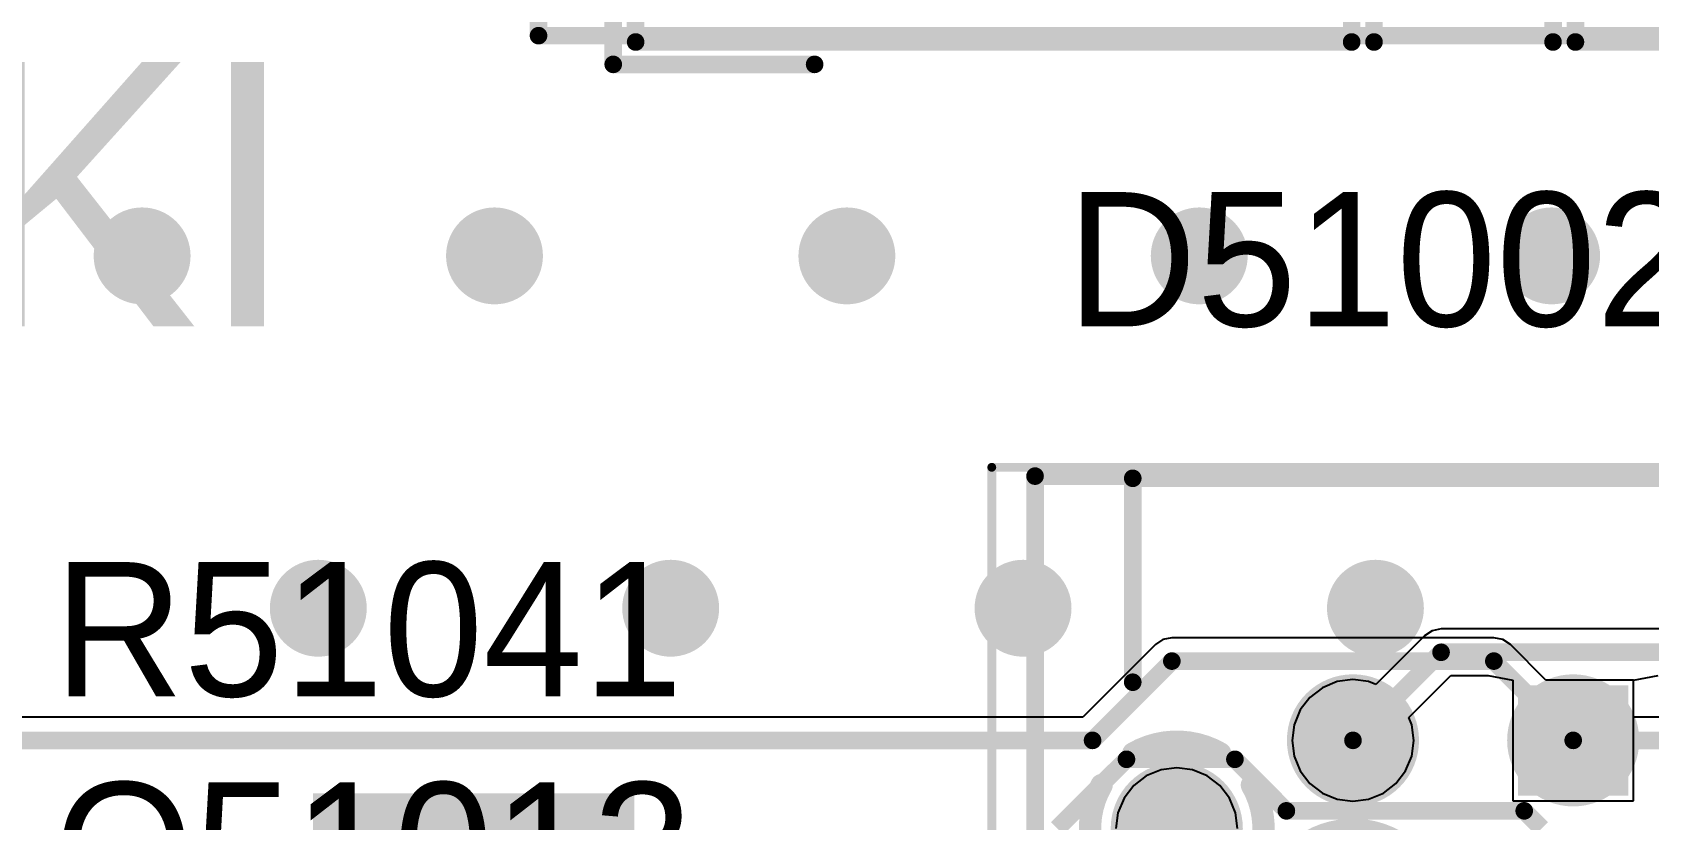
# Model space of a CAD drawing. Header units: millimetres. Extents: x 372 to 687, y 380 to 482.
# Drawn here: x 414.75 to 433.1, y 457.6 to 466.54 of the extents above; entities that cross this region are included whole.
import ezdxf

# ---------------------------------------------------------------- set-up
doc = ezdxf.new("R2010")
doc.units = ezdxf.units.MM
for name, color, linetype in [('BottomLayer', 5, 'Continuous'), ('BottomOverlay', 54, 'Continuous'), ('BottomSolder', 6, 'Continuous'), ('InternalPlane1', 76, 'Continuous'), ('InternalPlane2', 16, 'Continuous'), ('Mechanical13', 56, 'Continuous'), ('Mechanical15', 56, 'Continuous'), ('MultiLayer', 9, 'Continuous'), ('PadHoleLayer', 156, 'Continuous'), ('TopLayer', 1, 'Continuous'), ('TopOverlay', 2, 'Continuous'), ('TopSolder', 216, 'Continuous'), ('ViaHoleLayer', 16, 'Continuous')]:
    doc.layers.add(name, color=color, linetype=linetype)

# ---------------------------------------------------------------- blocks, each defined once
blk = doc.blocks.new('PCI_E_______36P_324')
at = {"layer": 'BottomLayer', "const_width": 0.525}
for points in [[(-9.762, -1.255, 1), (-9.237, -1.255, 1)], [(-8.762, -3.255, 1), (-8.237, -3.255, 1)]]:
    blk.add_lwpolyline(points, format="xyb", close=True, dxfattribs=at)
at = {"layer": 'BottomLayer'}
blk.add_solid([(-10.025, 0.72), (-8.975, 0.72), (-10.025, 1.77), (-8.975, 1.77)], dxfattribs=at)
at = {"layer": 'BottomSolder', "const_width": 0.627}
for points in [[(-9.813, -1.255, 1), (-9.186, -1.255, 1)], [(-8.813, -3.255, 1), (-8.186, -3.255, 1)]]:
    blk.add_lwpolyline(points, format="xyb", close=True, dxfattribs=at)
at = {"layer": 'BottomSolder'}
blk.add_solid([(-10.126, 0.618), (-8.873, 0.618), (-10.126, 1.871), (-8.873, 1.871)], dxfattribs=at)
at = {"layer": 'InternalPlane1', "const_width": 0.75}
for points in [[(-9.875, 1.245, 1), (-9.125, 1.245, 1)], [(-9.875, -1.255, 1), (-9.125, -1.255, 1)], [(-8.875, -3.255, 1), (-8.125, -3.255, 1)]]:
    blk.add_lwpolyline(points, format="xyb", close=True, dxfattribs=at)
at = {"layer": 'InternalPlane2'}
for points, const_width in [([(-9.875, 1.245, 1), (-9.125, 1.245, 1)], 0.75), ([(-9.875, -1.255, 1), (-9.125, -1.255, 1)], 0.75), ([(-9.056, -2.402, 1), (-8.929, -2.402, 1)], 0.127), ([(-9.416, -2.763, 1), (-9.289, -2.763, 1)], 0.127), ([(-9.416, -3.748, 1), (-9.289, -3.748, 1)], 0.127), ([(-9.056, -4.108, 1), (-8.929, -4.108, 1)], 0.127)]:
    blk.add_lwpolyline(points, format="xyb", close=True, dxfattribs=dict(at, const_width=const_width))
at = {"layer": 'InternalPlane2', "const_width": 0.254}
for points in [[(-8.353, -1.748, -0.267949), (-8.353, -0.763)], [(-8.992, -2.402, -0.267949), (-8.007, -2.402)], [(-9.353, -3.748, -0.267949), (-9.353, -2.763)], [(-8.007, -4.108, -0.267949), (-8.992, -4.108)]]:
    blk.add_lwpolyline(points, format="xyb", dxfattribs=at)
at = {"layer": 'Mechanical13', "const_width": 0.2}
for points in [[(-12.5, -4.864), (-12.5, 3.747)], [(12.5, -4.864), (-12.5, -4.864)]]:
    blk.add_lwpolyline(points, dxfattribs=at)
at = {"layer": 'Mechanical13', "const_width": 0.1}
blk.add_lwpolyline([(-12.55, -4.864, 1), (-12.45, -4.864, 1)], format="xyb", close=True, dxfattribs=at)
blk.add_lwpolyline([(-12.55, -4.864, 1), (-12.45, -4.864, 1)], format="xyb", close=True, dxfattribs=at)
at = {"layer": 'Mechanical15', "const_width": 0.1}
for points in [[(-12.6, -5.355), (-12.6, 3.995)], [(12.875, -5.355), (-12.6, -5.355)]]:
    blk.add_lwpolyline(points, dxfattribs=at)
at = {"layer": 'Mechanical15', "const_width": 0.05}
blk.add_lwpolyline([(-12.625, -5.355, 1), (-12.575, -5.355, 1)], format="xyb", close=True, dxfattribs=at)
blk.add_lwpolyline([(-12.625, -5.355, 1), (-12.575, -5.355, 1)], format="xyb", close=True, dxfattribs=at)
at = {"layer": 'MultiLayer', "const_width": 0.525}
for points in [[(-9.762, -1.255, 1), (-9.237, -1.255, 1)], [(-8.762, -3.255, 1), (-8.237, -3.255, 1)]]:
    blk.add_lwpolyline(points, format="xyb", close=True, dxfattribs=at)
at = {"layer": 'MultiLayer'}
blk.add_solid([(-10.025, 0.72), (-8.975, 0.72), (-10.025, 1.77), (-8.975, 1.77)], dxfattribs=at)
at = {"layer": 'PadHoleLayer', "const_width": 0.35}
for points in [[(-9.675, 1.245, 1), (-9.325, 1.245, 1)], [(-9.675, -1.255, 1), (-9.325, -1.255, 1)], [(-8.675, -3.255, 1), (-8.325, -3.255, 1)]]:
    blk.add_lwpolyline(points, format="xyb", close=True, dxfattribs=at)
at = {"layer": 'TopLayer', "const_width": 0.525}
for points in [[(-9.762, -1.255, 1), (-9.237, -1.255, 1)], [(-8.762, -3.255, 1), (-8.237, -3.255, 1)]]:
    blk.add_lwpolyline(points, format="xyb", close=True, dxfattribs=at)
at = {"layer": 'TopLayer'}
blk.add_solid([(-10.025, 0.72), (-8.975, 0.72), (-10.025, 1.77), (-8.975, 1.77)], dxfattribs=at)
at = {"layer": 'TopOverlay', "const_width": 0.2}
for points in [[(-12.475, -3.755), (-12.475, 3.745)], [(-10.16, -3.755), (-12.475, -3.755)]]:
    blk.add_lwpolyline(points, dxfattribs=at)
at = {"layer": 'TopOverlay', "const_width": 0.1}
for points in [[(-12.525, -3.755, 1), (-12.425, -3.755, 1)], [(-12.525, -3.755, 1), (-12.425, -3.755, 1)], [(-10.21, -3.755, 1), (-10.11, -3.755, 1)]]:
    blk.add_lwpolyline(points, format="xyb", close=True, dxfattribs=at)
at = {"layer": 'TopSolder', "const_width": 0.627}
for points in [[(-9.813, -1.255, 1), (-9.186, -1.255, 1)], [(-8.813, -3.255, 1), (-8.186, -3.255, 1)]]:
    blk.add_lwpolyline(points, format="xyb", close=True, dxfattribs=at)
at = {"layer": 'TopSolder'}
blk.add_solid([(-10.126, 0.618), (-8.873, 0.618), (-10.126, 1.871), (-8.873, 1.871)], dxfattribs=at)
blk = doc.blocks.new('C___H_____900X1900X84000_402')
at = {"layer": 'Mechanical13', "const_width": 0.2}
for points in [[(4.572, 1.27), (4.572, 9.398)], [(4.572, 1.27), (1.27, 1.27)], [(4.572, -1.27), (1.27, -1.27)], [(4.572, -9.398), (4.572, -1.27)], [(4.572, -9.398), (-4.572, -9.398)], [(4.572, -9.398), (4.572, -9.398)]]:
    blk.add_lwpolyline(points, dxfattribs=at)
at = {"layer": 'Mechanical13', "const_width": 0.1}
for points in [[(4.522, 1.27, 1), (4.622, 1.27, 1)], [(4.522, 1.27, 1), (4.622, 1.27, 1)], [(4.522, -1.27, 1), (4.622, -1.27, 1)], [(4.522, -1.27, 1), (4.622, -1.27, 1)], [(4.522, -9.398, 1), (4.622, -9.398, 1)], [(4.522, -9.398, 1), (4.622, -9.398, 1)], [(4.522, -9.398, 1), (4.622, -9.398, 1)], [(4.522, -9.398, 1), (4.622, -9.398, 1)]]:
    blk.add_lwpolyline(points, format="xyb", close=True, dxfattribs=at)
at = {"layer": 'Mechanical15', "const_width": 0.2}
for points in [[(4.5, -10.5), (4.5, 10.5)], [(4.5, -10.5), (-4.5, -10.5)]]:
    blk.add_lwpolyline(points, dxfattribs=at)
at = {"layer": 'Mechanical15', "const_width": 0.1}
blk.add_lwpolyline([(4.45, -10.5, 1), (4.55, -10.5, 1)], format="xyb", close=True, dxfattribs=at)
blk.add_lwpolyline([(4.45, -10.5, 1), (4.55, -10.5, 1)], format="xyb", close=True, dxfattribs=at)
at = {"layer": 'TopOverlay', "const_width": 0.2}
for points in [[(4.572, 1.016), (1.524, 1.016)], [(4.572, -1.016), (1.524, -1.016)], [(4.826, -9.652), (4.826, -7.366)], [(4.826, -9.652), (3.302, -9.652)]]:
    blk.add_lwpolyline(points, dxfattribs=at)
at = {"layer": 'TopOverlay', "const_width": 0.1}
for points in [[(4.522, 1.016, 1), (4.622, 1.016, 1)], [(4.522, -1.016, 1), (4.622, -1.016, 1)], [(4.776, -7.366, 1), (4.876, -7.366, 1)], [(4.776, -9.652, 1), (4.876, -9.652, 1)], [(4.776, -9.652, 1), (4.876, -9.652, 1)]]:
    blk.add_lwpolyline(points, format="xyb", close=True, dxfattribs=at)

msp = doc.modelspace()

# ---------------------------------------------------------------- linework, layer by layer
at = {"layer": 'BottomLayer'}
for p, q in [((427.588, 459.645), (427.502, 459.587)), ((427.689, 459.665), (427.588, 459.645)), ((431.344, 459.665), (427.689, 459.665)), ((431.446, 459.645), (431.344, 459.665)), ((431.344, 459.665), (431.344, 459.665)), ((431.532, 459.587), (431.446, 459.645)), ((427.502, 459.587), (426.679, 458.765)), ((427.502, 459.587), (427.502, 459.587)), ((431.935, 459.185), (431.532, 459.587)), ((432.93, 459.185), (431.935, 459.185)), ((432.93, 458.765), (432.93, 459.185)), ((426.679, 458.765), (402.93, 458.765)), ((456.679, 458.765), (432.93, 458.765))]:
    msp.add_line(p, q, dxfattribs=at)
for points, const_width in [([(415.85, 464, 1), (416.15, 464, 1)], 0.3), ([(419.85, 464, 1), (420.15, 464, 1)], 0.3), ([(423.85, 464, 1), (424.15, 464, 1)], 0.3), ([(427.85, 464, 1), (428.15, 464, 1)], 0.3), ([(431.85, 464, 1), (432.15, 464, 1)], 0.3), ([(417.85, 460, 1), (418.15, 460, 1)], 0.3), ([(421.85, 460, 1), (422.15, 460, 1)], 0.3), ([(425.85, 460, 1), (426.15, 460, 1)], 0.3), ([(429.85, 460, 1), (430.15, 460, 1)], 0.3), ([(427.639, 459.4, 1), (427.739, 459.4, 1)], 0.1), ([(427.639, 459.4, 1), (427.739, 459.4, 1)], 0.1), ([(431.294, 459.4, 1), (431.394, 459.4, 1)], 0.1), ([(431.294, 459.4, 1), (431.394, 459.4, 1)], 0.1), ([(426.739, 458.5, 1), (426.839, 458.5, 1)], 0.1), ([(426.739, 458.5, 1), (426.839, 458.5, 1)], 0.1), ([(432.195, 458.5, 1), (432.295, 458.5, 1)], 0.1), ([(432.195, 458.5, 1), (432.295, 458.5, 1)], 0.1), ([(427.124, 458.285, 1), (427.224, 458.285, 1)], 0.1), ([(427.124, 458.285, 1), (427.224, 458.285, 1)], 0.1), ([(428.355, 458.285, 1), (428.455, 458.285, 1)], 0.1), ([(428.355, 458.285, 1), (428.455, 458.285, 1)], 0.1), ([(428.939, 457.7, 1), (429.039, 457.7, 1)], 0.1), ([(428.939, 457.7, 1), (429.039, 457.7, 1)], 0.1), ([(431.639, 457.7, 1), (431.739, 457.7, 1)], 0.1), ([(431.639, 457.7, 1), (431.739, 457.7, 1)], 0.1)]:
    msp.add_lwpolyline(points, format="xyb", close=True, dxfattribs=dict(at, const_width=const_width))
at = {"layer": 'BottomLayer', "const_width": 0.2}
for points in [[(426.789, 458.5), (427.689, 459.4)], [(427.689, 459.4), (431.344, 459.4)], [(431.344, 459.4), (432.245, 458.5)], [(402.245, 458.5), (426.789, 458.5)], [(432.245, 458.5), (456.789, 458.5)], [(426.389, 457.5), (427.174, 458.285)], [(427.174, 458.285), (428.405, 458.285)], [(428.405, 458.285), (428.989, 457.7)], [(428.989, 457.7), (431.689, 457.7)], [(431.689, 457.7), (431.889, 457.5)]]:
    msp.add_lwpolyline(points, dxfattribs=at)
at = {"layer": 'InternalPlane1', "const_width": 0.55}
for points in [[(415.725, 464, 1), (416.275, 464, 1)], [(419.725, 464, 1), (420.275, 464, 1)], [(423.725, 464, 1), (424.275, 464, 1)], [(427.725, 464, 1), (428.275, 464, 1)], [(431.725, 464, 1), (432.275, 464, 1)], [(417.725, 460, 1), (418.275, 460, 1)], [(421.725, 460, 1), (422.275, 460, 1)], [(425.725, 460, 1), (426.275, 460, 1)], [(429.725, 460, 1), (430.275, 460, 1)]]:
    msp.add_lwpolyline(points, format="xyb", close=True, dxfattribs=at)
at = {"layer": 'InternalPlane2', "const_width": 0.55}
for points in [[(415.725, 464, 1), (416.275, 464, 1)], [(419.725, 464, 1), (420.275, 464, 1)], [(423.725, 464, 1), (424.275, 464, 1)], [(427.725, 464, 1), (428.275, 464, 1)], [(431.725, 464, 1), (432.275, 464, 1)], [(417.725, 460, 1), (418.275, 460, 1)], [(421.725, 460, 1), (422.275, 460, 1)], [(425.725, 460, 1), (426.275, 460, 1)], [(429.725, 460, 1), (430.275, 460, 1)]]:
    msp.add_lwpolyline(points, format="xyb", close=True, dxfattribs=at)
at = {"layer": 'MultiLayer', "const_width": 0.3}
for points in [[(415.85, 464, 1), (416.15, 464, 1)], [(419.85, 464, 1), (420.15, 464, 1)], [(423.85, 464, 1), (424.15, 464, 1)], [(427.85, 464, 1), (428.15, 464, 1)], [(431.85, 464, 1), (432.15, 464, 1)], [(417.85, 460, 1), (418.15, 460, 1)], [(421.85, 460, 1), (422.15, 460, 1)], [(425.85, 460, 1), (426.15, 460, 1)], [(429.85, 460, 1), (430.15, 460, 1)]]:
    msp.add_lwpolyline(points, format="xyb", close=True, dxfattribs=at)
at = {"layer": 'TopLayer'}
for p, q in [((430.558, 459.687), (430.004, 459.134)), ((430.644, 459.745), (430.558, 459.687)), ((430.558, 459.687), (430.558, 459.687)), ((430.745, 459.765), (430.644, 459.745)), ((439.7, 459.765), (430.745, 459.765)), ((430.745, 459.765), (430.745, 459.765)), ((429.399, 459.098), (429.256, 458.988)), ((429.566, 459.167), (429.399, 459.098)), ((429.745, 459.19), (429.566, 459.167)), ((429.923, 459.167), (429.745, 459.19)), ((430.004, 459.134), (429.923, 459.167)), ((430.379, 458.759), (430.855, 459.235)), ((430.855, 459.235), (431.281, 459.235)), ((431.281, 459.235), (431.56, 459.185)), ((431.56, 459.185), (431.56, 458.935)), ((432.93, 459.185), (433.209, 459.235)), ((432.93, 457.815), (432.93, 459.185)), ((429.256, 458.988), (429.146, 458.845)), ((431.56, 458.935), (431.56, 457.815)), ((429.146, 458.845), (429.077, 458.678)), ((430.412, 458.678), (430.379, 458.759)), ((429.077, 458.678), (429.054, 458.5)), ((430.436, 458.5), (430.412, 458.678)), ((429.054, 458.5), (429.077, 458.321)), ((430.412, 458.321), (430.436, 458.5)), ((427.566, 458.167), (427.399, 458.098)), ((427.745, 458.19), (427.566, 458.167)), ((427.923, 458.167), (427.745, 458.19)), ((428.09, 458.098), (427.923, 458.167)), ((429.077, 458.321), (429.146, 458.154)), ((429.146, 458.154), (429.256, 458.011)), ((430.233, 458.011), (430.343, 458.154)), ((430.343, 458.154), (430.412, 458.321)), ((427.256, 457.988), (427.146, 457.845)), ((427.399, 458.098), (427.256, 457.988)), ((428.233, 457.988), (428.09, 458.098)), ((428.343, 457.845), (428.233, 457.988)), ((429.256, 458.011), (429.399, 457.901)), ((430.09, 457.901), (430.233, 458.011)), ((427.146, 457.845), (427.077, 457.678)), ((428.412, 457.678), (428.343, 457.845)), ((429.399, 457.901), (429.566, 457.832)), ((429.566, 457.832), (429.745, 457.809)), ((429.745, 457.809), (429.923, 457.832)), ((429.923, 457.832), (430.09, 457.901)), ((431.56, 457.815), (432.93, 457.815)), ((427.077, 457.678), (427.054, 457.5)), ((428.436, 457.5), (428.412, 457.678))]:
    msp.add_line(p, q, dxfattribs=at)
for points, const_width in [([(415.85, 464, 1), (416.15, 464, 1)], 0.3), ([(419.85, 464, 1), (420.15, 464, 1)], 0.3), ([(423.85, 464, 1), (424.15, 464, 1)], 0.3), ([(427.85, 464, 1), (428.15, 464, 1)], 0.3), ([(431.85, 464, 1), (432.15, 464, 1)], 0.3), ([(417.85, 460, 1), (418.15, 460, 1)], 0.3), ([(421.85, 460, 1), (422.15, 460, 1)], 0.3), ([(425.85, 460, 1), (426.15, 460, 1)], 0.3), ([(429.85, 460, 1), (430.15, 460, 1)], 0.3), ([(430.695, 459.5, 1), (430.795, 459.5, 1)], 0.1), ([(430.695, 459.5, 1), (430.795, 459.5, 1)], 0.1), ([(429.695, 458.5, 1), (429.795, 458.5, 1)], 0.1)]:
    msp.add_lwpolyline(points, format="xyb", close=True, dxfattribs=dict(at, const_width=const_width))
at = {"layer": 'TopLayer', "const_width": 0.2}
for points in [[(429.745, 458.5), (430.745, 459.5)], [(430.745, 459.5), (439.7, 459.5)]]:
    msp.add_lwpolyline(points, dxfattribs=at)
at = {"layer": 'ViaHoleLayer', "const_width": 0.15}
for points in [[(415.925, 464, 1), (416.075, 464, 1)], [(419.925, 464, 1), (420.075, 464, 1)], [(423.925, 464, 1), (424.075, 464, 1)], [(427.925, 464, 1), (428.075, 464, 1)], [(431.925, 464, 1), (432.075, 464, 1)], [(417.925, 460, 1), (418.075, 460, 1)], [(421.925, 460, 1), (422.075, 460, 1)], [(425.925, 460, 1), (426.075, 460, 1)], [(429.925, 460, 1), (430.075, 460, 1)]]:
    msp.add_lwpolyline(points, format="xyb", close=True, dxfattribs=at)

# ---------------------------------------------------------------- block references
at = {"rotation": 270}
for name, p in [('C___H_____900X1900X84000_402', (431, 471)), ('PCI_E_______36P_324', (431, 449))]:
    msp.add_blockref(name, p, dxfattribs=at)

# ---------------------------------------------------------------- texts
at = {"layer": 'BottomOverlay', "text_generation_flag": 2}
msp.add_text('7', height=6, rotation=360, dxfattribs=at).set_placement((422, 451.9))
at = {"layer": 'TopOverlay'}
msp.add_text('8_KI', height=3, rotation=360, dxfattribs=at).set_placement((409.5, 463.2))
for s, p in [('D51002', (426.5, 463.2)), ('R51041', (415, 459)), ('Q51013', (415, 456.5))]:
    msp.add_text(s, height=1.524, dxfattribs=at).set_placement(p)

doc.saveas('drawing.dxf')
